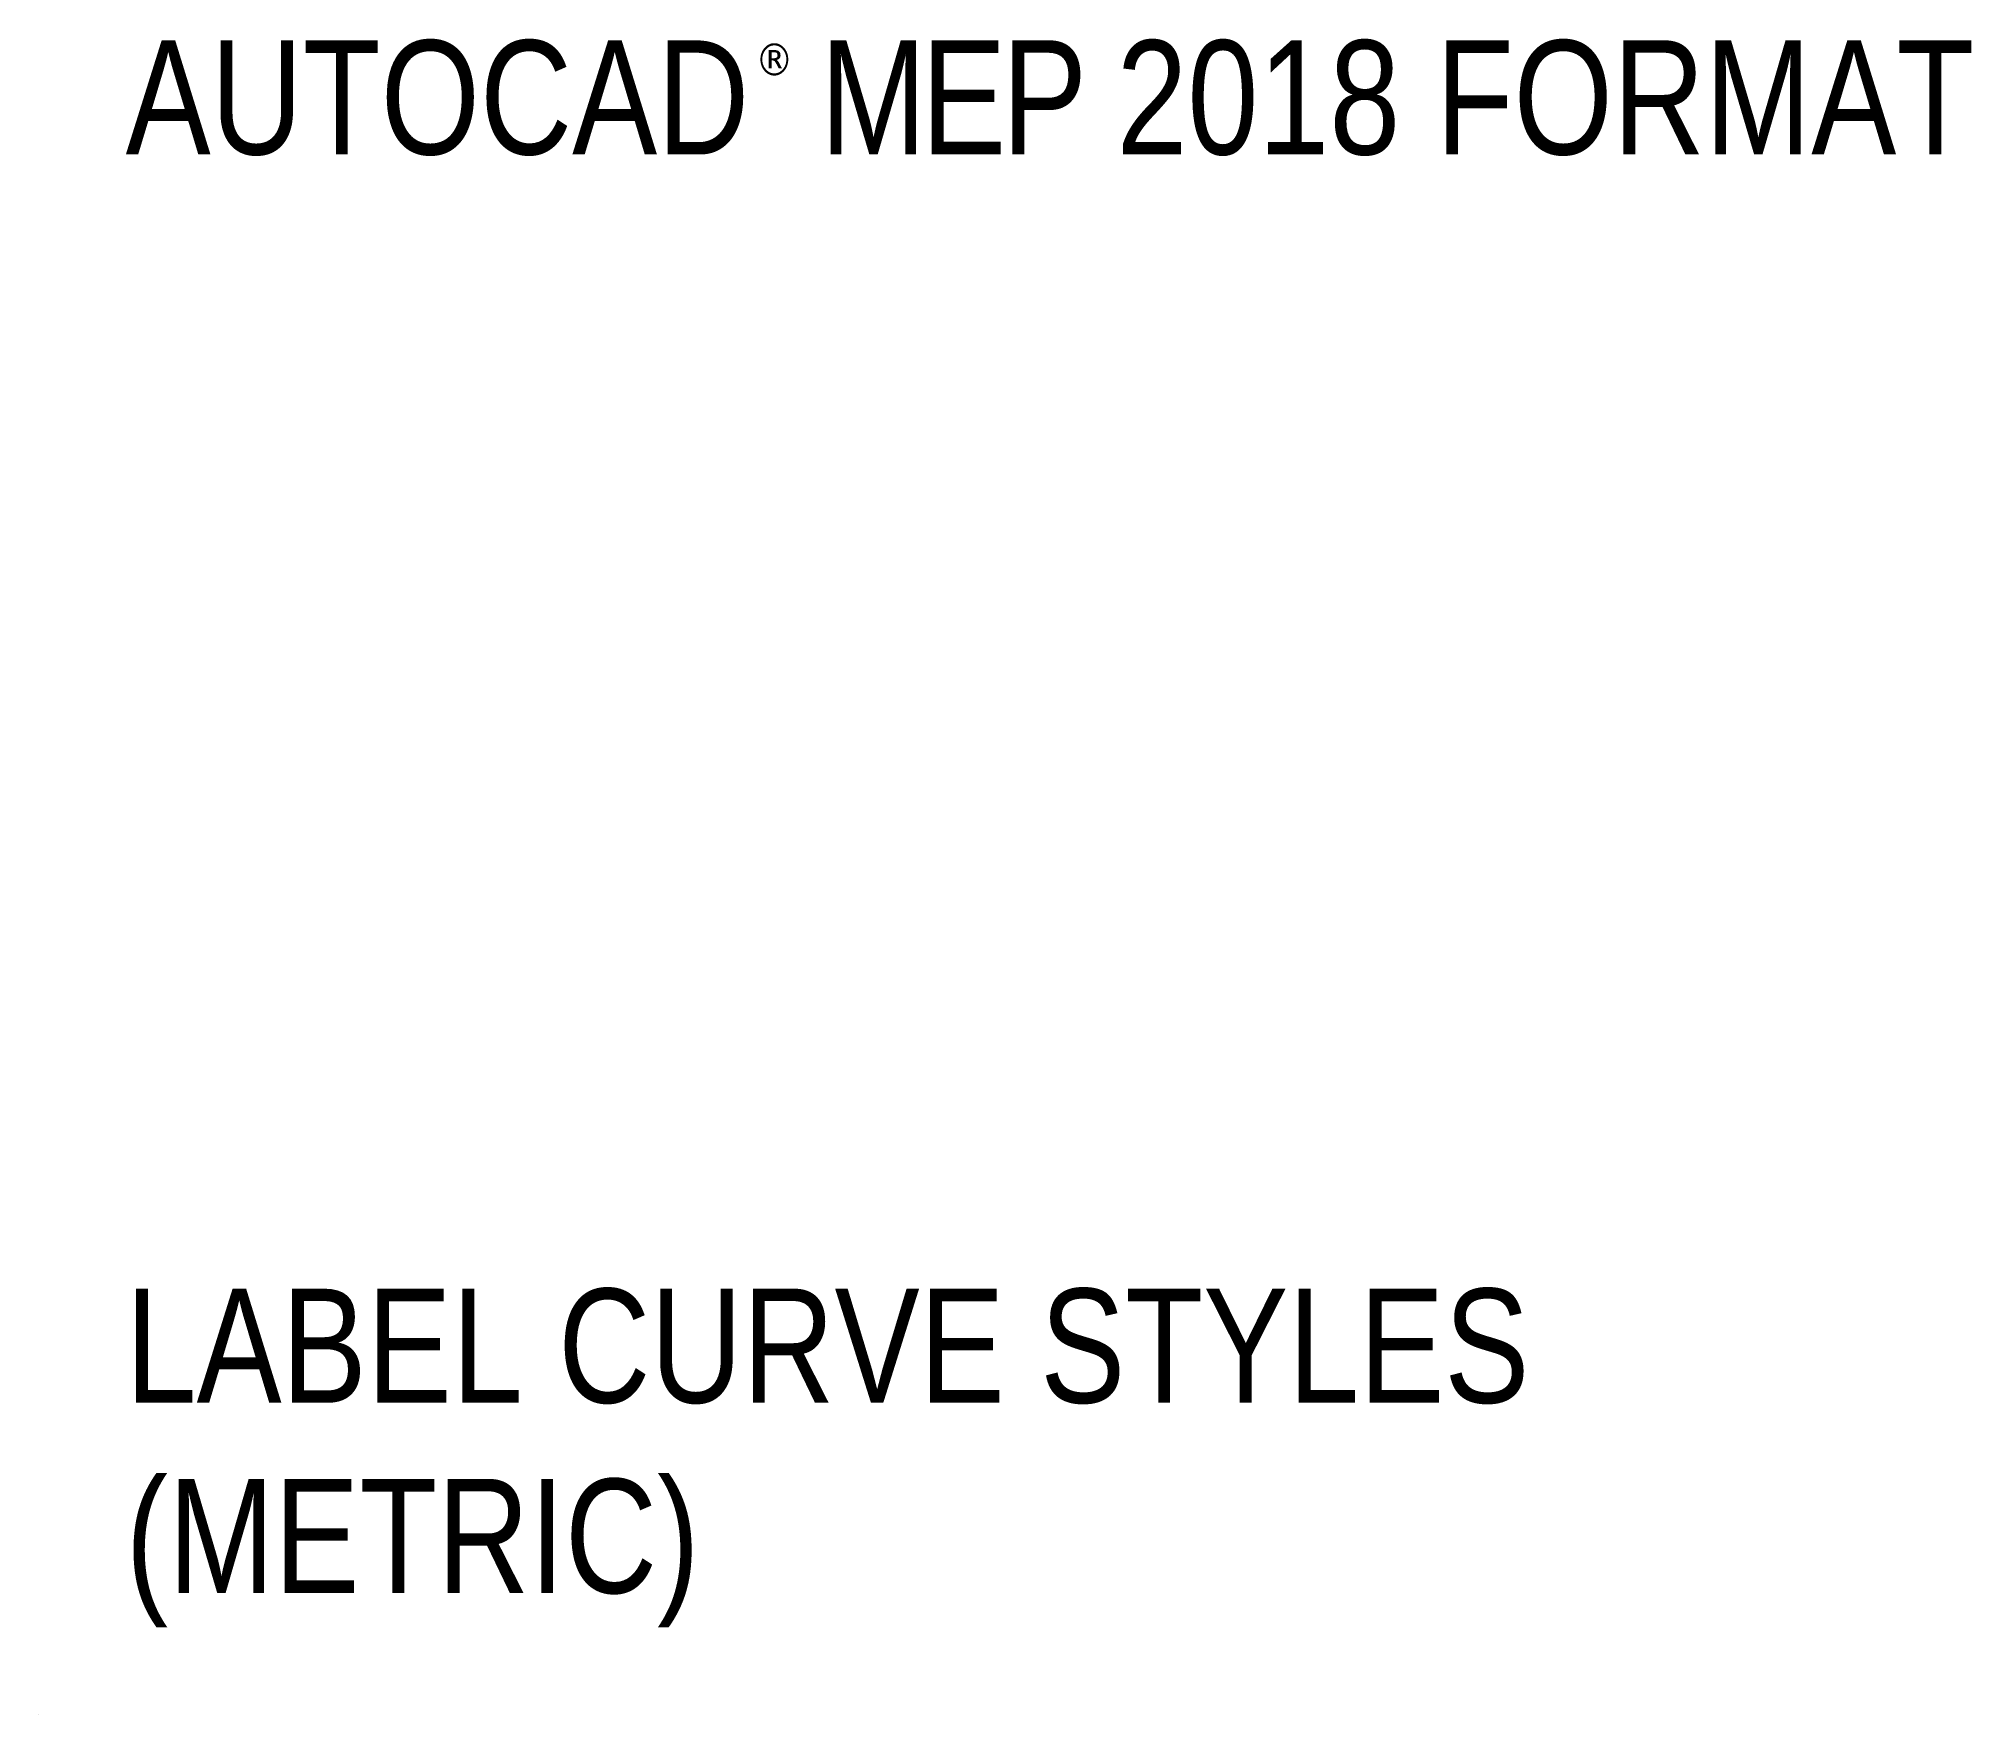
# Paper-space layout 'Plot' of a CAD drawing. Header units: millimetres. Extents: x 0 to 376, y 0 to 326.
import ezdxf

# ---------------------------------------------------------------- set-up
doc = ezdxf.new("R2010")
doc.units = ezdxf.units.MM
doc.header["$LTSCALE"] = 0.5
doc.layers.get('0').update_dxf_attribs({"lineweight": 18})
doc.styles.add('Title-Normal', font='arial.ttf', dxfattribs={"width": 0.75})

psp = doc.layouts.new('Plot')

# ---------------------------------------------------------------- linework, layer by layer
psp.add_line((0, 0), (0, 0))

# ---------------------------------------------------------------- texts
at = {"color": 7, "style": 'Title-Normal'}
for s, insert, char_height, width, attachment_point in [('{\\W0.8;AUTOCAD  \\T0.95;MEP \\T1;2018 FORMAT}', (16.93, 325.97), 22.225, 553.8073, 1), ('{\\fTahoma|b0|i0|c0|p34;\\W1;®}', (139.48, 325.45), 6.35, 8.9553, 1), ('{\\W0.8;LABEL CURVE STYLES\\P(METRIC)}', (16.93, 16.93), 22.225, 441.4384, 7)]:
    psp.add_mtext(s, dxfattribs=dict(at, insert=insert, char_height=char_height, width=width, attachment_point=attachment_point))

doc.saveas('drawing.dxf')
